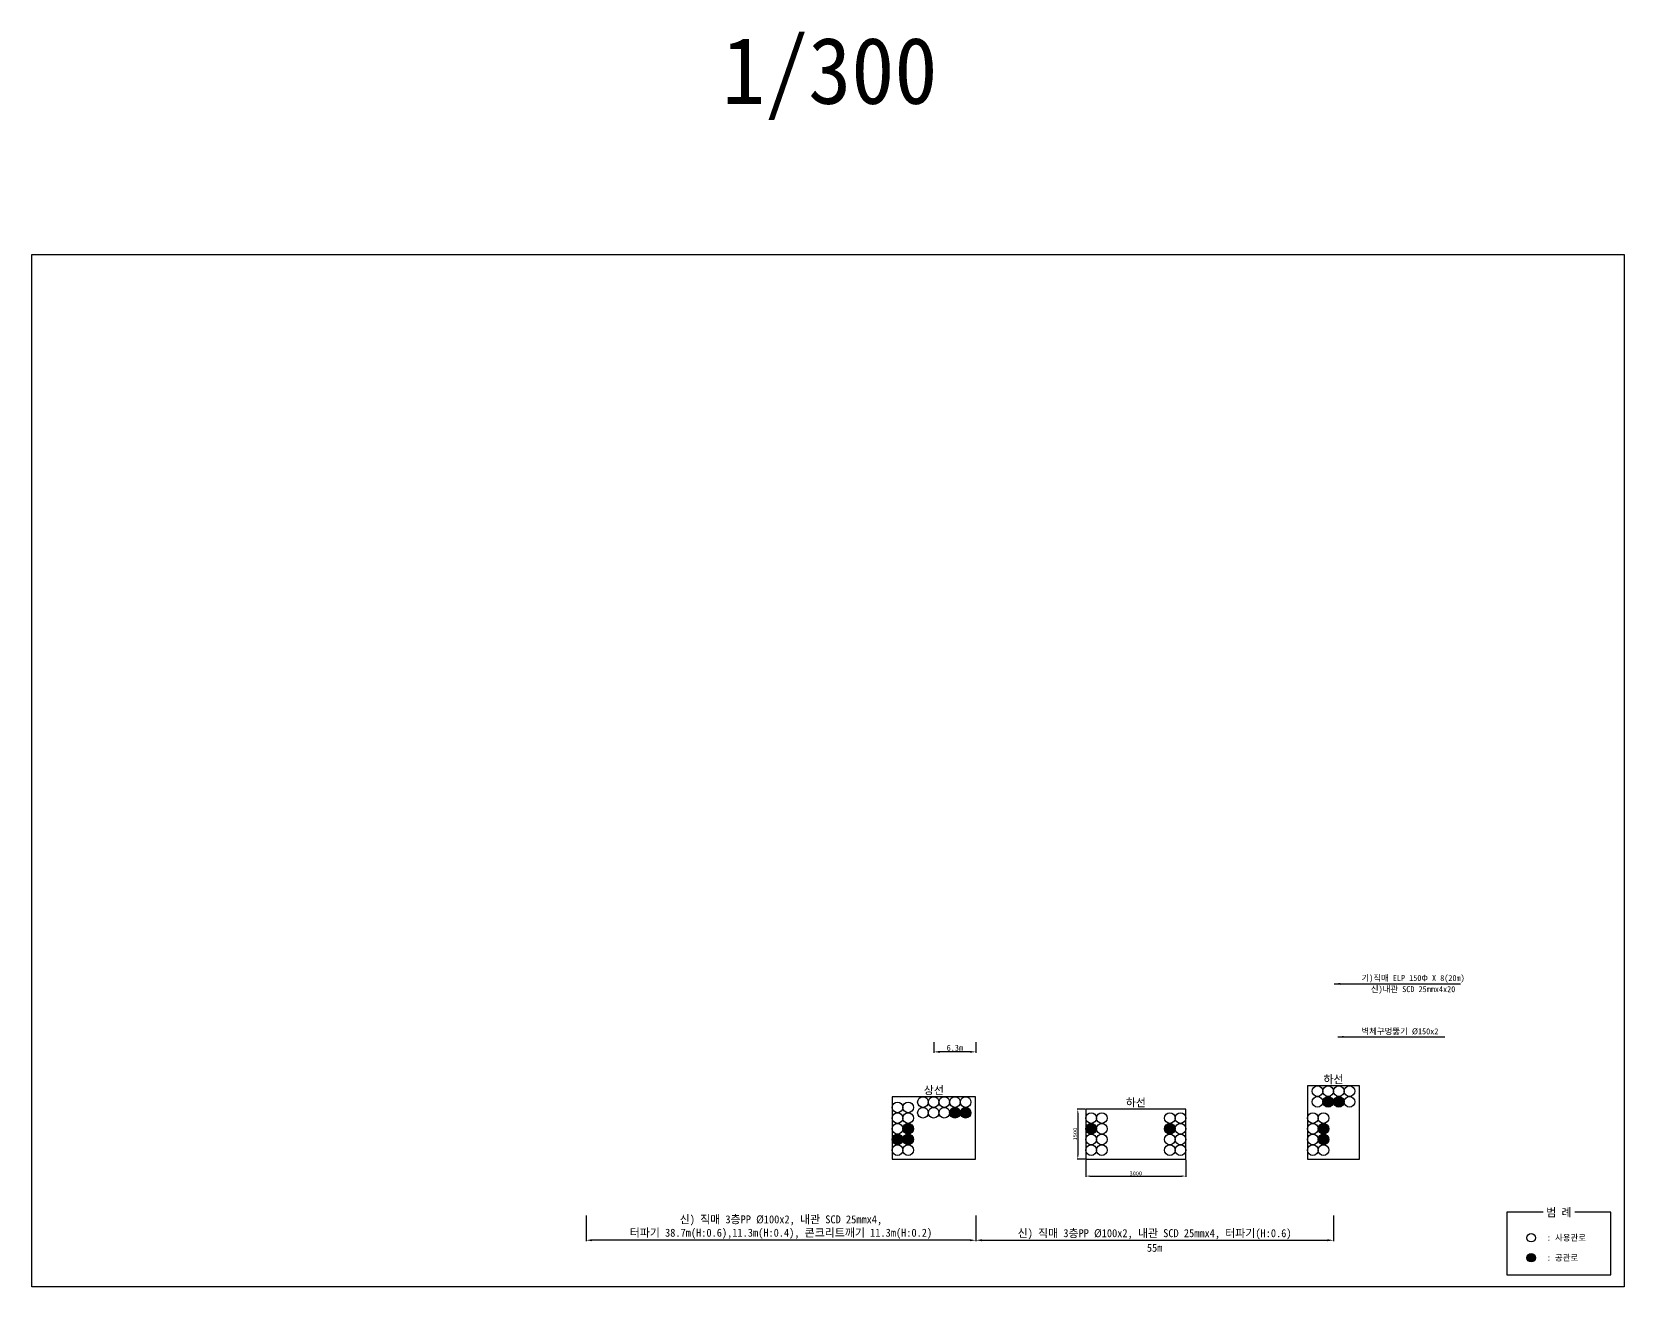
# Model space of a CAD drawing. Header units: millimetres. Extents: x 186056 to 186946, y 311645 to 311835.
# Drawn here: x 186367.3 to 186606.1, y 311645.1 to 311835.1 of the extents above; entities that cross this region are included whole.
import ezdxf
from ezdxf.enums import TextEntityAlignment as Align

# ---------------------------------------------------------------- set-up
doc = ezdxf.new("R2010")
doc.units = ezdxf.units.MM
for name, color, linetype in [('TX-PAPR', 2, 'Continuous'), ('TZ-DIMS', 1, 'Continuous'), ('TZ-LEAL', 1, 'Continuous'), ('TZ-LEAT', 3, 'Continuous'), ('TZ-LINE', 7, 'Continuous'), ('TZ-TEX2', 3, 'Continuous'), ('TZ-TEXT', 6, 'Continuous')]:
    doc.layers.add(name, color=color, linetype=linetype)
doc.styles.get("Standard").update_dxf_attribs({"font": 'GulimChe.ttf'})
doc.dimstyles.new('D200', dxfattribs={"dimscale": 0.2, "dimtxt": 3, "dimasz": 3, "dimexe": 0.5, "dimexo": 0.5, "dimgap": 0.5, "dimtad": 1, "dimdec": 0, "dimzin": 1, "dimdsep": 46, "dimlunit": 6, "dimtxsty": 'Standard', "dimcen": 1, "dimclrd": 1, "dimclre": 1, "dimclrt": 3, "dimadec": 0, "dimazin": 0, "dimtfac": 1, "dimtdec": 0, "dimtix": 1, "dimtmove": 2, "dimatfit": 3, "dimfxl": 0, "dimtvp": 2, "dimlwd": -1, "dimlwe": -1, "dimarcsym": 0})
doc.dimstyles.new('D300', dxfattribs={"dimscale": 0.3, "dimtxt": 3, "dimasz": 3, "dimexe": 0.5, "dimexo": 0.5, "dimgap": 0.5, "dimtad": 1, "dimdec": 0, "dimzin": 1, "dimdsep": 46, "dimlunit": 6, "dimtxsty": 'Standard', "dimcen": 1, "dimclrd": 1, "dimclre": 1, "dimclrt": 3, "dimadec": 0, "dimazin": 0, "dimtfac": 1, "dimtdec": 0, "dimtix": 1, "dimtmove": 2, "dimatfit": 3, "dimfxl": 0, "dimtvp": 2, "dimlwd": -1, "dimlwe": -1, "dimarcsym": 0})

# ---------------------------------------------------------------- blocks, each defined once
blk = doc.blocks.new('*D21')
at = {"layer": 'DEFPOINTS', "color": 0, "ltscale": 2}
for p in [(186525.35, 311673.57), (186524.15, 311666.07), (186525.35, 311666.07)]:
    blk.add_point(p, dxfattribs=at)
at = {"layer": 'TZ-DIMS', "color": 1, "ltscale": 2}
for p, q in [((186525.25, 311673.57), (186524.05, 311673.57)), ((186524.15, 311672.97), (186524.15, 311666.67)), ((186525.25, 311666.07), (186524.05, 311666.07))]:
    blk.add_line(p, q, dxfattribs=at)
for points in [[(186524.05, 311672.97), (186524.25, 311672.97), (186524.15, 311673.57)], [(186524.05, 311666.67), (186524.25, 311666.67), (186524.15, 311666.07)]]:
    blk.add_solid(points, dxfattribs=at)
at = {"layer": 'TZ-DIMS', "color": 3, "ltscale": 2, "insert": (186523.75, 311669.82), "char_height": 0.6, "attachment_point": 5, "rotation": 90}
blk.add_mtext('1500', dxfattribs=at)
blk = doc.blocks.new('*D22')
at = {"layer": 'DEFPOINTS', "color": 0, "ltscale": 2}
for p in [(186525.35, 311666.07), (186540.35, 311666.07), (186540.35, 311663.52)]:
    blk.add_point(p, dxfattribs=at)
at = {"layer": 'TZ-DIMS', "color": 1, "ltscale": 2}
for p, q in [((186525.35, 311665.97), (186525.35, 311663.42)), ((186540.35, 311665.97), (186540.35, 311663.42)), ((186525.95, 311663.52), (186539.75, 311663.52))]:
    blk.add_line(p, q, dxfattribs=at)
for points in [[(186525.95, 311663.62), (186525.95, 311663.42), (186525.35, 311663.52)], [(186539.75, 311663.62), (186539.75, 311663.42), (186540.35, 311663.52)]]:
    blk.add_solid(points, dxfattribs=at)
at = {"layer": 'TZ-DIMS', "color": 3, "ltscale": 2, "insert": (186532.85, 311663.92), "char_height": 0.6, "attachment_point": 5}
blk.add_mtext('3000', dxfattribs=at)
blk = doc.blocks.new('*D23')
at = {"layer": 'DEFPOINTS', "color": 0, "ltscale": 2}
for p in [(186502.56, 311683.76), (186502.56, 311682.15), (186508.86, 311683.76)]:
    blk.add_point(p, dxfattribs=at)
at = {"layer": 'TZ-DIMS', "color": 1, "ltscale": 2}
for p, q in [((186502.56, 311683.61), (186502.56, 311682)), ((186507.96, 311682.15), (186503.46, 311682.15)), ((186508.86, 311683.61), (186508.86, 311682))]:
    blk.add_line(p, q, dxfattribs=at)
for points in [[(186503.46, 311682.3), (186503.46, 311682), (186502.56, 311682.15)], [(186507.96, 311682.3), (186507.96, 311682), (186508.86, 311682.15)]]:
    blk.add_solid(points, dxfattribs=at)
at = {"layer": 'TZ-DIMS', "color": 3, "ltscale": 2, "insert": (186505.71, 311682.76), "char_height": 0.9, "width": 0.5918, "attachment_point": 5}
blk.add_mtext('6.3m', dxfattribs=at)
blk = doc.blocks.new('*D24')
at = {"layer": 'DEFPOINTS', "color": 0, "ltscale": 2}
for p in [(186508.86, 311657.77), (186562.49, 311657.77), (186562.49, 311653.9)]:
    blk.add_point(p, dxfattribs=at)
at = {"layer": 'TZ-TEXT', "color": 1, "ltscale": 2}
for p, q in [((186508.86, 311657.62), (186508.86, 311653.75)), ((186562.49, 311657.62), (186562.49, 311653.75)), ((186509.76, 311653.9), (186561.59, 311653.9))]:
    blk.add_line(p, q, dxfattribs=at)
for points in [[(186509.76, 311654.05), (186509.76, 311653.75), (186508.86, 311653.9)], [(186561.59, 311654.05), (186561.59, 311653.75), (186562.49, 311653.9)]]:
    blk.add_solid(points, dxfattribs=at)
at = {"layer": 'TZ-TEXT', "color": 3, "ltscale": 2, "insert": (186535.67, 311654.8), "char_height": 1.2, "attachment_point": 5}
blk.add_mtext('{\\C6;신) 직매 3층PP Ø100x2, 내관 SCD 25mmx4, 터파기(H:0.6)}', dxfattribs=at)
blk = doc.blocks.new('*D25')
at = {"layer": 'DEFPOINTS', "color": 0, "ltscale": 2}
for p in [(186450.4, 311657.77), (186508.86, 311657.77), (186450.4, 311653.9)]:
    blk.add_point(p, dxfattribs=at)
at = {"layer": 'TZ-TEXT', "color": 1, "ltscale": 2}
for p, q in [((186450.4, 311657.62), (186450.4, 311653.75)), ((186508.86, 311657.62), (186508.86, 311653.75)), ((186507.96, 311653.9), (186451.3, 311653.9))]:
    blk.add_line(p, q, dxfattribs=at)
for points in [[(186451.3, 311654.05), (186451.3, 311653.75), (186450.4, 311653.9)], [(186507.96, 311654.05), (186507.96, 311653.75), (186508.86, 311653.9)]]:
    blk.add_solid(points, dxfattribs=at)
at = {"layer": 'TZ-TEXT', "color": 3, "ltscale": 2, "insert": (186479.63, 311655.87), "char_height": 1.2, "attachment_point": 5}
blk.add_mtext('{\\C6;신) 직매 3층PP Ø100x2, 내관 SCD 25mmx4,\\P터파기 38.7m(H:0.6),11.3m(H:0.4), 콘크리트깨기 11.3m(H:0.2)}', dxfattribs=at)

msp = doc.modelspace()

# ---------------------------------------------------------------- hatches: boundary and pattern name
at = {"layer": 'TZ-LINE', "ltscale": 2}
h = msp.add_hatch(color=256, dxfattribs=at)
h.dxf.hatch_style = 1
h.paths.add_polyline_path([(186560.89, 311674.65, 1), (186562.49, 311674.65, 1)])
h = msp.add_hatch(color=256, dxfattribs=at)
h.dxf.hatch_style = 1
h.paths.add_polyline_path([(186562.49, 311674.65, 1), (186564.09, 311674.65, 1)])
h = msp.add_hatch(color=256, dxfattribs=at)
h.dxf.hatch_style = 1
h.paths.add_polyline_path([(186504.93, 311673.02, 1), (186506.53, 311673.02, 1)])
h = msp.add_hatch(color=256, dxfattribs=at)
h.dxf.hatch_style = 1
h.paths.add_polyline_path([(186506.53, 311673.02, 1), (186508.13, 311673.02, 1)])
h = msp.add_hatch(color=256, dxfattribs=at)
h.dxf.hatch_style = 1
h.paths.add_polyline_path([(186497.9, 311670.62, 1), (186499.5, 311670.62, 1)])
h = msp.add_hatch(color=256, dxfattribs=at)
h.dxf.hatch_style = 1
h.paths.add_polyline_path([(186525.35, 311670.62, 1), (186526.95, 311670.62, 1)])
h = msp.add_hatch(color=256, dxfattribs=at)
h.dxf.hatch_style = 1
h.paths.add_polyline_path([(186537.15, 311670.62, 1), (186538.75, 311670.62, 1)])
h = msp.add_hatch(color=256, dxfattribs=at)
h.dxf.hatch_style = 1
h.paths.add_polyline_path([(186560.2, 311670.62, 1), (186561.8, 311670.62, 1)])
h = msp.add_hatch(color=256, dxfattribs=at)
h.dxf.hatch_style = 1
h.paths.add_polyline_path([(186496.3, 311669.02, 1), (186497.9, 311669.02, 1)])
h = msp.add_hatch(color=256, dxfattribs=at)
h.dxf.hatch_style = 1
h.paths.add_polyline_path([(186497.9, 311669.02, 1), (186499.5, 311669.02, 1)])
h = msp.add_hatch(color=256, dxfattribs=at)
h.dxf.hatch_style = 1
h.paths.add_polyline_path([(186560.2, 311669.02, 1), (186561.8, 311669.02, 1)])
h = msp.add_hatch(color=256, dxfattribs=at)
h.dxf.hatch_style = 1
h.paths.add_polyline_path([(186591.5, 311651.28, 1), (186592.78, 311651.28, 1)])

# ---------------------------------------------------------------- linework, layer by layer
at = {"layer": 'TX-PAPR', "elevation": -0.46}
msp.add_lwpolyline([(186367.29, 311801.72), (186606.09, 311801.72), (186606.09, 311646.92), (186367.29, 311646.92)], close=True, dxfattribs=at)
at = {"layer": 'TZ-LINE', "ltscale": 2}
for points in [[(186558.6, 311666.07), (186566.38, 311666.07), (186566.38, 311677.05), (186558.6, 311677.05)], [(186496.3, 311666.07), (186508.82, 311666.07), (186508.82, 311675.42), (186496.3, 311675.42)], [(186525.35, 311666.07), (186540.35, 311666.07), (186540.35, 311673.57), (186525.35, 311673.57)]]:
    msp.add_lwpolyline(points, close=True, dxfattribs=at)
msp.add_lwpolyline([(186593.92, 311658.1), (186588.48, 311658.1), (186588.48, 311648.69), (186604.1, 311648.69), (186604.1, 311658.1), (186598.67, 311658.1)], dxfattribs=at)
for centre, radius in [((186560.09, 311676.25), 0.8), ((186561.69, 311676.25), 0.8), ((186563.29, 311676.25), 0.8), ((186564.89, 311676.25), 0.8), ((186497.1, 311673.82), 0.8), ((186498.7, 311673.82), 0.8), ((186500.93, 311674.62), 0.8), ((186502.53, 311674.62), 0.8), ((186504.13, 311674.62), 0.8), ((186505.73, 311674.62), 0.8), ((186507.33, 311674.62), 0.8), ((186560.09, 311674.65), 0.8), ((186561.69, 311674.65), 0.8), ((186563.29, 311674.65), 0.8), ((186564.89, 311674.65), 0.8), ((186497.1, 311672.22), 0.8), ((186498.7, 311672.22), 0.8), ((186500.93, 311673.02), 0.8), ((186502.53, 311673.02), 0.8), ((186504.13, 311673.02), 0.8), ((186505.73, 311673.02), 0.8), ((186507.33, 311673.02), 0.8), ((186526.15, 311672.22), 0.8), ((186527.75, 311672.22), 0.8), ((186537.95, 311672.22), 0.8), ((186539.55, 311672.22), 0.8), ((186559.4, 311672.22), 0.8), ((186561, 311672.22), 0.8), ((186497.1, 311670.62), 0.8), ((186498.7, 311670.62), 0.8), ((186526.15, 311670.62), 0.8), ((186527.75, 311670.62), 0.8), ((186537.95, 311670.62), 0.8), ((186539.55, 311670.62), 0.8), ((186559.4, 311670.62), 0.8), ((186561, 311670.62), 0.8), ((186497.1, 311669.02), 0.8), ((186497.1, 311667.42), 0.8), ((186498.7, 311669.02), 0.8), ((186498.7, 311667.42), 0.8), ((186526.15, 311669.02), 0.8), ((186526.15, 311667.42), 0.8), ((186527.75, 311669.02), 0.8), ((186527.75, 311667.42), 0.8), ((186537.95, 311669.02), 0.8), ((186537.95, 311667.42), 0.8), ((186539.55, 311669.02), 0.8), ((186539.55, 311667.42), 0.8), ((186559.4, 311669.02), 0.8), ((186559.4, 311667.42), 0.8), ((186561, 311669.02), 0.8), ((186561, 311667.42), 0.8), ((186592.14, 311654.28), 0.64), ((186592.14, 311651.28), 0.64)]:
    msp.add_circle(centre, radius, dxfattribs=at)

# ---------------------------------------------------------------- texts
at = {"layer": 'TZ-LEAT'}
msp.add_text('기)직매 ELP 150Φ X 8(20m)', height=0.9, dxfattribs=at).set_placement((186574.43, 311693.18), align=Align.MIDDLE)
at = {"layer": 'TZ-TEX2'}
for s, height, p in [('1/300', 10, (186486.95, 311828.51, -0.46)), ('상선', 1.2, (186502.56, 311676.42)), ('하선', 1.2, (186562.49, 311678.05)), ('하선', 1.2, (186532.85, 311674.57)), ('범 례', 1.2, (186596.29, 311658.1))]:
    msp.add_text(s, height=height, dxfattribs=at).set_placement(p, align=Align.MIDDLE)
for s, p in [(': 사용관로', (186594.5, 311654.28)), (': 공관로', (186594.5, 311651.28))]:
    msp.add_text(s, height=0.9, dxfattribs=at).set_placement(p, align=Align.MIDDLE_LEFT)
at = {"layer": 'TZ-TEXT'}
msp.add_text('신)내관 SCD 25mmx4x20', height=0.9, rotation=359.9482, dxfattribs=at).set_placement((186574.43, 311691.51), align=Align.MIDDLE)
msp.add_text('벽체구멍뚫기 Ø150x2', height=0.9, rotation=359.9482, dxfattribs=at).set_placement((186566.69, 311685.24), align=Align.MIDDLE_LEFT)
at = {"layer": 'TZ-TEXT', "ltscale": 2, "insert": (186535.67, 311652.76), "char_height": 1.2, "attachment_point": 5}
msp.add_mtext('55m', dxfattribs=at)

# ---------------------------------------------------------------- dimensions: what is measured, and where the dimension line sits
at = {"layer": 'TZ-DIMS', "ltscale": 2}
for base, p1, p2, text, dimstyle, picture, middle in [((186502.56, 311682.15), (186508.86, 311683.76), (186502.56, 311683.76), '<>.3m', 'D300', '*D23', (186505.71, 311682.76)), ((186540.35, 311663.52), (186525.35, 311666.07), (186540.35, 311666.07), '3000', 'D200', '*D22', (186532.85, 311663.92))]:
    dim = msp.add_linear_dim(base=base, p1=p1, p2=p2, text=text, dimstyle=dimstyle, dxfattribs=at)
    dim.commit()
    dim.dimension.update_dxf_attribs({"geometry": picture, "text_midpoint": middle})
dim = msp.add_linear_dim(base=(186524.15, 311666.07, 0.23), p1=(186525.35, 311673.57, 0.23), p2=(186525.35, 311666.07, 0.23), angle=90, text='1500', dimstyle='D200', dxfattribs=at)
dim.commit()
dim.dimension.update_dxf_attribs({"geometry": '*D21', "text_midpoint": (186523.75, 311669.82, 0.23)})
at = {"layer": 'TZ-TEXT', "ltscale": 2}
for base, p2, text, picture, middle in [((186450.4, 311653.9), (186450.4, 311657.77), '{\\C6;신) 직매 3층PP Ø100x2, 내관 SCD 25mmx4,\\P터파기 38.7m(H:0.6),11.3m(H:0.4), 콘크리트깨기 11.3m(H:0.2)}', '*D25', (186479.63, 311655.87)), ((186562.49, 311653.9), (186562.49, 311657.77), '{\\C6;신) 직매 3층PP Ø100x2, 내관 SCD 25mmx4, 터파기(H:0.6)}', '*D24', (186535.67, 311654.8))]:
    dim = msp.add_linear_dim(base=base, p1=(186508.86, 311657.77), p2=p2, text=text, dimstyle='D300', override={"dimtxt": 4}, dxfattribs=at)
    dim.commit()
    dim.dimension.update_dxf_attribs({"geometry": picture, "text_midpoint": middle})

# ---------------------------------------------------------------- leaders
at = {"layer": 'TZ-LEAL'}
for points in [[(186562.6, 311692.35), (186581.56, 311692.35, -0.46)], [(186563.13, 311684.4), (186579.2, 311684.4, -0.46)]]:
    msp.add_leader(points, dimstyle='D300', dxfattribs=at)

doc.saveas('drawing.dxf')
